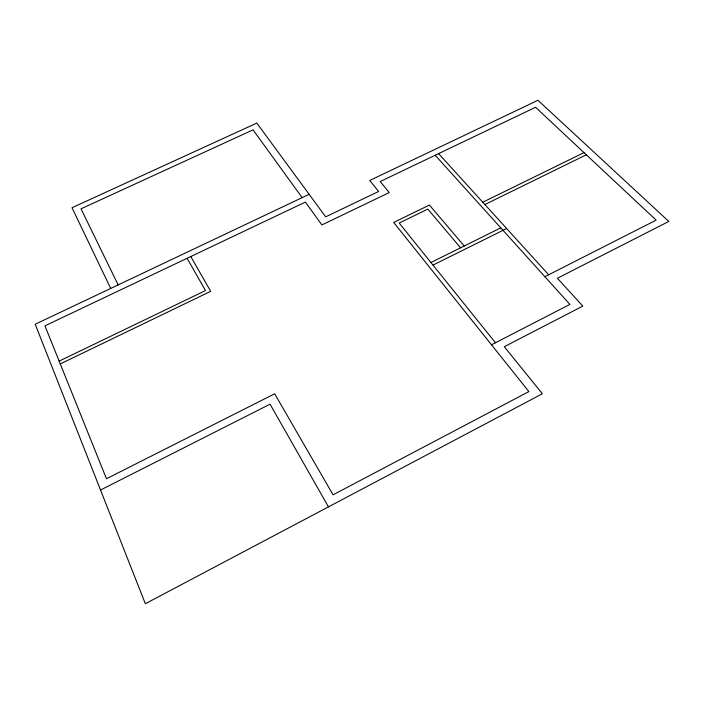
<?xml version="1.0" encoding="UTF-8"?>
<svg xmlns="http://www.w3.org/2000/svg" width="704" height="704" viewBox="0 0 704 704"><rect width="100%" height="100%" fill="white"/><g stroke="black" fill="none" stroke-linecap="round" stroke-linejoin="round"><path stroke-width="1.06" d="M491.498 344.81L569.897 304.392L435.204 155.241M544.896 276.698L656.137 220.141L535.559 107.29L380.213 181.518L389.268 192.562L321.904 224.928L305.36 202.092L44.942 325.846L106.471 478.738L274.683 393.782L333.062 494.833L528.88 391.582L393.686 222.42L429.414 205.058L464.235 245.995M100.531 490.019L270.054 404.175L328.451 506.889M430.927 262.513L500.79 227.867M432.995 265.091L506.642 228.518M482.759 202.224L583.994 152.618M484.88 204.556L586.318 154.792M60.262 363.933L210.698 291.333L190.766 256.546M59.136 361.126L205.471 290.585L187.106 258.289M309.135 194.33L35.2 324.236L145.341 603.724L542.37 393.756L504.284 346.702L582.815 306.099L557.374 278.256L668.8 221.443L537.944 100.276L369.732 180.47L378.629 191.462L325.67 216.85L256.81 123.077L72.01 207.733L110.704 288.429M438.601 153.622L548.671 274.78M460.548 247.826L427.821 209.106L399.177 223.045L495.475 342.769M302.148 197.648L253.044 129.862L81.013 208.815L118.149 284.9"/></g></svg>
